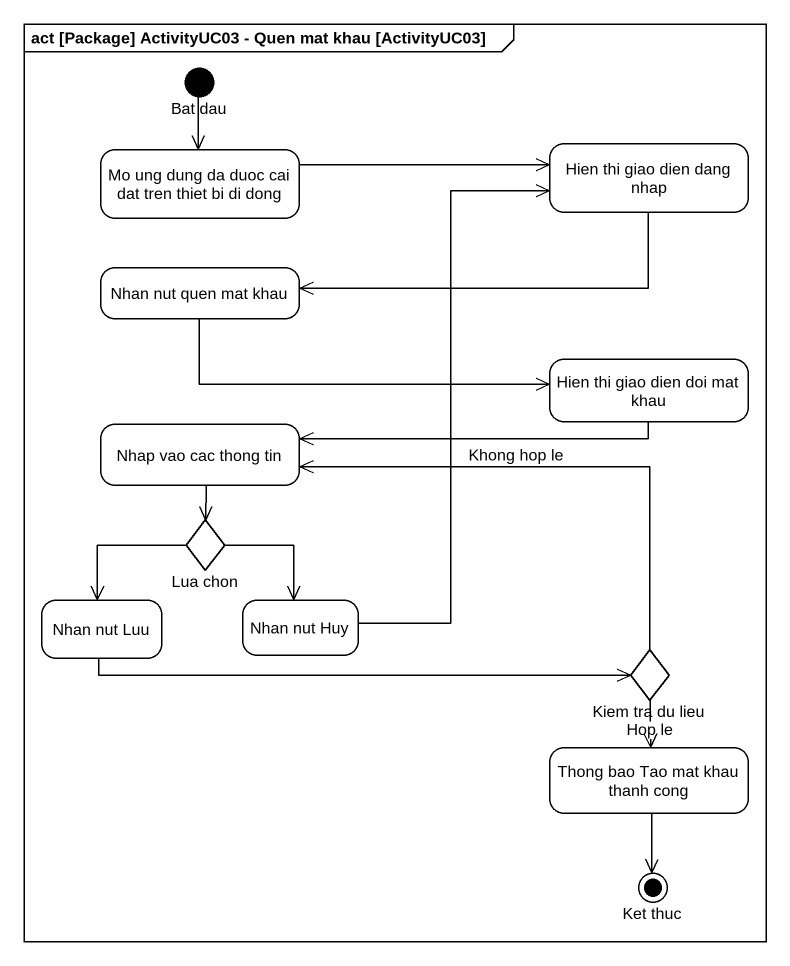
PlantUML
@startuml
mainframe act [Package] ActivityUC03 - Quen mat khau [ActivityUC03]
hide empty description
state "Bat dau" as Bat_dau <<start>> #FFFFFF
state "Mo ung dung da duoc cai dat tren thiet bi di dong" as Mo_ung_dung_da_duoc_cai_dat #FFFFFF
state "Hien thi giao dien dang nhap" as Hien_thi_giao_dien_dang_nhap #FFFFFF
state "Nhan nut quen mat khau" as Nhan_nut_quen_mat_khau #FFFFFF
state "Hien thi giao dien doi mat khau" as Hien_thi_giao_dien_doi_mat #FFFFFF
state "Nhap vao cac thong tin" as Nhap_vao_cac_thong_tin #FFFFFF
state "Lua chon" as Lua_chon <<choice>> #FFFFFF
state "Nhan nut Luu" as Nhan_nut_Luu #FFFFFF
state "Nhan nut Huy" as Nhan_nut_Huy #FFFFFF
state "Kiem tra du lieu" as Kiem_tra_du_lieu <<choice>> #FFFFFF
state "Thong bao Tao mat khau thanh cong" as Thong_bao_Tao_mat_khau #FFFFFF
state "Ket thuc" as Ket_thuc <<end>> #FFFFFF
Bat_dau --> Mo_ung_dung_da_duoc_cai_dat
Mo_ung_dung_da_duoc_cai_dat -right-> Hien_thi_giao_dien_dang_nhap
Hien_thi_giao_dien_dang_nhap -left-> Nhan_nut_quen_mat_khau
Nhan_nut_quen_mat_khau -right-> Hien_thi_giao_dien_doi_mat
Hien_thi_giao_dien_doi_mat -left-> Nhap_vao_cac_thong_tin
Nhap_vao_cac_thong_tin --> Lua_chon
Lua_chon --> Nhan_nut_Luu
Lua_chon --> Nhan_nut_Huy
Nhan_nut_Luu -right-> Kiem_tra_du_lieu
Nhan_nut_Huy -up-> Hien_thi_giao_dien_dang_nhap
Kiem_tra_du_lieu -left-> Nhap_vao_cac_thong_tin : Khong hop le
Kiem_tra_du_lieu --> Thong_bao_Tao_mat_khau : Hop le
Thong_bao_Tao_mat_khau --> Ket_thuc
@enduml
